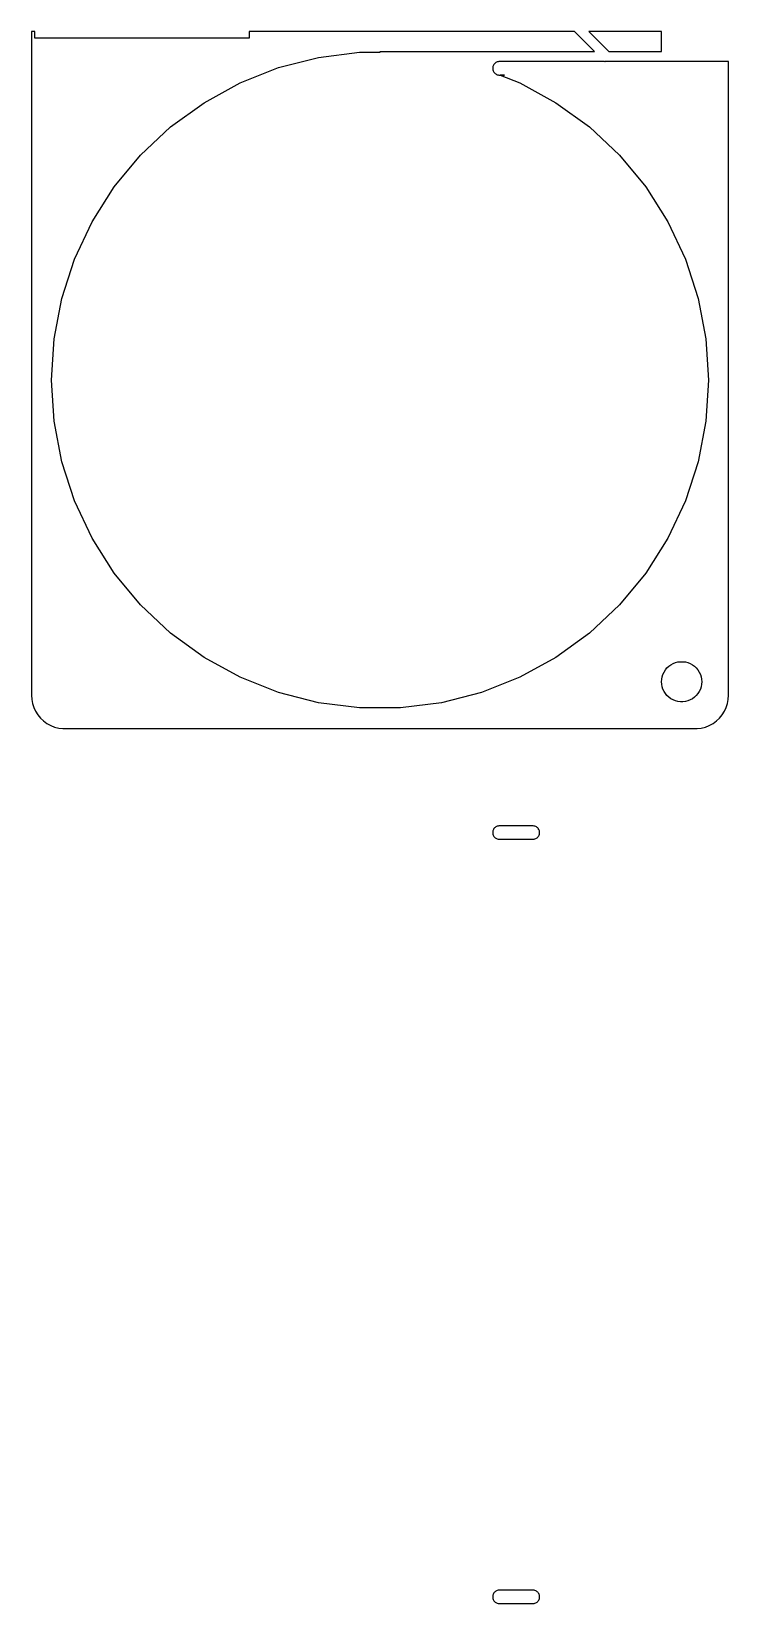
# Model space of a CAD drawing. Header units: metres. Extents: x -52 to 52, y 46 to 280.
import ezdxf

# ---------------------------------------------------------------- set-up
doc = ezdxf.new("R2010")
doc.units = ezdxf.units.M

msp = doc.modelspace()

# ---------------------------------------------------------------- linework, layer by layer
for p, q in [((-51.5, 280), (-52, 280)), ((-52, 280), (-52, 181)), ((-51.5, 279), (-51.5, 280)), ((29.0099, 279.99), (-19.5, 279.99)), ((-19.5, 279.99), (-19.5, 279)), ((32, 277), (29.0099, 279.99)), ((42, 279.99), (31.1312, 279.99)), ((31.1312, 279.99), (34.1213, 277)), ((42, 277), (42, 279.99)), ((-19.5, 279), (-51.5, 279)), ((-9.1817, 276.132), (-3.0767, 276.903)), ((-3.0767, 276.903), (0, 276.903)), ((0, 276.903), (0, 277)), ((0, 277), (32, 277)), ((34.1213, 277), (42, 277)), ((-20.8632, 272.337), (-15.1418, 274.602)), ((-15.1418, 274.602), (-9.1817, 276.132)), ((16.8189, 274.625), (16.811, 274.5)), ((16.811, 274.5), (16.8189, 274.375)), ((16.8424, 274.749), (16.8189, 274.625)), ((16.8189, 274.375), (16.8424, 274.251)), ((16.8812, 274.868), (16.8424, 274.749)), ((16.9347, 274.982), (16.8812, 274.868)), ((17.002, 275.088), (16.9347, 274.982)), ((17.082, 275.185), (17.002, 275.088)), ((17.1736, 275.271), (17.082, 275.185)), ((17.2752, 275.344), (17.1736, 275.271)), ((17.3852, 275.405), (17.2752, 275.344)), ((17.502, 275.451), (17.3852, 275.405)), ((17.6236, 275.482), (17.502, 275.451)), ((17.7482, 275.498), (17.6236, 275.482)), ((18.561, 275.498), (17.7482, 275.498)), ((33.5, 275.5), (18.561, 275.5)), ((18.561, 275.5), (18.561, 275.498)), ((33.5533, 275.447), (33.5, 275.5)), ((33.6066, 275.5), (33.5533, 275.447)), ((51.9685, 275.5), (33.6066, 275.5)), ((52, 275), (51.9685, 275.5)), ((52, 181), (52, 275)), ((-26.2555, 269.372), (-20.8632, 272.337)), ((16.8424, 274.251), (16.8812, 274.132)), ((16.8812, 274.132), (16.9347, 274.018)), ((16.9347, 274.018), (17.002, 273.912)), ((17.002, 273.912), (17.082, 273.815)), ((17.082, 273.815), (17.1736, 273.729)), ((17.1736, 273.729), (17.2752, 273.656)), ((17.2752, 273.656), (17.3852, 273.595)), ((17.3852, 273.595), (17.502, 273.549)), ((17.502, 273.549), (17.6236, 273.518)), ((17.6236, 273.518), (17.7482, 273.502)), ((17.7482, 273.502), (18.561, 273.502)), ((18.561, 273.5), (17.9246, 273.5)), ((17.9246, 273.5), (20.8632, 272.337)), ((18.561, 273.502), (18.561, 273.5)), ((20.8632, 272.337), (26.2555, 269.372)), ((-31.2338, 265.755), (-26.2555, 269.372)), ((26.2555, 269.372), (31.2338, 265.755)), ((-35.7195, 261.543), (-31.2338, 265.755)), ((31.2338, 265.755), (35.7195, 261.543)), ((-39.6418, 256.801), (-35.7195, 261.543)), ((35.7195, 261.543), (39.6418, 256.801)), ((-42.939, 251.606), (-39.6418, 256.801)), ((39.6418, 256.801), (42.939, 251.606)), ((-45.559, 246.038), (-42.939, 251.606)), ((42.939, 251.606), (45.559, 246.038)), ((-47.4606, 240.186), (-45.559, 246.038)), ((45.559, 246.038), (47.4606, 240.186)), ((-48.6136, 234.141), (-47.4606, 240.186)), ((47.4606, 240.186), (48.6136, 234.141)), ((-49, 228), (-48.6136, 234.141)), ((48.6136, 234.141), (49, 228)), ((-48.6136, 221.859), (-49, 228)), ((49, 228), (48.6136, 221.859)), ((-47.4606, 215.814), (-48.6136, 221.859)), ((48.6136, 221.859), (47.4606, 215.814)), ((-45.559, 209.962), (-47.4606, 215.814)), ((47.4606, 215.814), (45.559, 209.962)), ((-42.939, 204.394), (-45.559, 209.962)), ((45.559, 209.962), (42.939, 204.394)), ((-39.6418, 199.199), (-42.939, 204.394)), ((42.939, 204.394), (39.6418, 199.199)), ((-35.7195, 194.457), (-39.6418, 199.199)), ((39.6418, 199.199), (35.7195, 194.457)), ((-31.2338, 190.245), (-35.7195, 194.457)), ((35.7195, 194.457), (31.2338, 190.245)), ((-26.2555, 186.628), (-31.2338, 190.245)), ((31.2338, 190.245), (26.2555, 186.628)), ((-20.8632, 183.663), (-26.2555, 186.628)), ((26.2555, 186.628), (20.8632, 183.663)), ((42.8131, 185.054), (43.0877, 185.312)), ((43.0877, 185.312), (43.3925, 185.533)), ((43.3925, 185.533), (43.7227, 185.714)), ((43.7227, 185.714), (44.0729, 185.853)), ((44.0729, 185.853), (44.4379, 185.947)), ((44.4379, 185.947), (44.8116, 185.994)), ((44.8116, 185.994), (45.1884, 185.994)), ((45.1884, 185.994), (45.5621, 185.947)), ((45.5621, 185.947), (45.927, 185.853)), ((45.927, 185.853), (46.2773, 185.714)), ((46.2773, 185.714), (46.6075, 185.533)), ((46.6075, 185.533), (46.9123, 185.312)), ((46.9123, 185.312), (47.1869, 185.054)), ((-15.1418, 181.398), (-20.8632, 183.663)), ((20.8632, 183.663), (15.1418, 181.398)), ((42, 183), (42.0237, 183.376)), ((42.0237, 182.624), (42, 183)), ((42.0237, 183.376), (42.0942, 183.746)), ((42.0942, 183.746), (42.2107, 184.104)), ((42.2107, 184.104), (42.3711, 184.445)), ((42.3711, 184.445), (42.5729, 184.763)), ((42.5729, 184.763), (42.8131, 185.054)), ((47.1869, 185.054), (47.427, 184.763)), ((47.427, 184.763), (47.6289, 184.445)), ((47.6289, 184.445), (47.7893, 184.104)), ((47.7893, 184.104), (47.9057, 183.746)), ((47.9057, 183.746), (47.9763, 183.376)), ((47.9763, 183.376), (48, 183)), ((48, 183), (47.9763, 182.624)), ((-52, 181), (-51.9606, 180.373)), ((-9.1817, 179.868), (-15.1418, 181.398)), ((15.1418, 181.398), (9.1817, 179.868)), ((42.0942, 182.254), (42.0237, 182.624)), ((42.2107, 181.896), (42.0942, 182.254)), ((42.3711, 181.555), (42.2107, 181.896)), ((42.5729, 181.237), (42.3711, 181.555)), ((42.8131, 180.946), (42.5729, 181.237)), ((43.0877, 180.688), (42.8131, 180.946)), ((43.3925, 180.467), (43.0877, 180.688)), ((46.9123, 180.688), (46.6075, 180.467)), ((47.1869, 180.946), (46.9123, 180.688)), ((47.427, 181.237), (47.1869, 180.946)), ((47.6289, 181.555), (47.427, 181.237)), ((47.7893, 181.896), (47.6289, 181.555)), ((47.9057, 182.254), (47.7893, 181.896)), ((47.9763, 182.624), (47.9057, 182.254)), ((51.9606, 180.373), (52, 181)), ((-51.9606, 180.373), (-51.8429, 179.757)), ((-51.8429, 179.757), (-51.6489, 179.159)), ((-51.6489, 179.159), (-51.3815, 178.591)), ((-51.3815, 178.591), (-51.0451, 178.061)), ((-3.0767, 179.097), (-9.1817, 179.868)), ((3.0767, 179.097), (-3.0767, 179.097)), ((9.1817, 179.868), (3.0767, 179.097)), ((43.7227, 180.286), (43.3925, 180.467)), ((44.0729, 180.147), (43.7227, 180.286)), ((44.4379, 180.053), (44.0729, 180.147)), ((44.8116, 180.006), (44.4379, 180.053)), ((45.1884, 180.006), (44.8116, 180.006)), ((45.5621, 180.053), (45.1884, 180.006)), ((45.927, 180.147), (45.5621, 180.053)), ((46.2773, 180.286), (45.927, 180.147)), ((46.6075, 180.467), (46.2773, 180.286)), ((51.0451, 178.061), (51.3815, 178.591)), ((51.3815, 178.591), (51.6489, 179.159)), ((51.6489, 179.159), (51.8429, 179.757)), ((51.8429, 179.757), (51.9606, 180.373)), ((-51.0451, 178.061), (-50.6448, 177.577)), ((-50.6448, 177.577), (-50.1871, 177.147)), ((-50.1871, 177.147), (-49.6791, 176.778)), ((-49.6791, 176.778), (-49.1289, 176.476)), ((-49.1289, 176.476), (-48.5451, 176.245)), ((-48.5451, 176.245), (-47.9369, 176.089)), ((-47.9369, 176.089), (-47.3139, 176.01)), ((-47.3139, 176.01), (47.3139, 176.01)), ((47.3139, 176.01), (47.9369, 176.089)), ((47.9369, 176.089), (48.5451, 176.245)), ((48.5451, 176.245), (49.1289, 176.476)), ((49.1289, 176.476), (49.6791, 176.778)), ((49.6791, 176.778), (50.1871, 177.147)), ((50.1871, 177.147), (50.6448, 177.577)), ((50.6448, 177.577), (51.0451, 178.061)), ((16.8189, 160.625), (16.811, 160.5)), ((16.811, 160.5), (16.8189, 160.375)), ((16.8424, 160.749), (16.8189, 160.625)), ((16.8189, 160.375), (16.8424, 160.251)), ((16.8812, 160.868), (16.8424, 160.749)), ((16.8424, 160.251), (16.8812, 160.132)), ((16.9347, 160.982), (16.8812, 160.868)), ((16.8812, 160.132), (16.9347, 160.018)), ((17.002, 161.088), (16.9347, 160.982)), ((16.9347, 160.018), (17.002, 159.912)), ((17.082, 161.185), (17.002, 161.088)), ((17.002, 159.912), (17.082, 159.815)), ((17.1736, 161.271), (17.082, 161.185)), ((17.082, 159.815), (17.1736, 159.729)), ((17.2752, 161.344), (17.1736, 161.271)), ((17.1736, 159.729), (17.2752, 159.656)), ((17.3852, 161.405), (17.2752, 161.344)), ((17.2752, 159.656), (17.3852, 159.595)), ((17.502, 161.451), (17.3852, 161.405)), ((17.3852, 159.595), (17.502, 159.549)), ((17.6236, 161.482), (17.502, 161.451)), ((17.502, 159.549), (17.6236, 159.518)), ((17.7482, 161.498), (17.6236, 161.482)), ((17.6236, 159.518), (17.7482, 159.502)), ((22.8738, 161.498), (17.7482, 161.498)), ((17.7482, 159.502), (22.8738, 159.502)), ((22.9984, 161.482), (22.8738, 161.498)), ((22.8738, 159.502), (22.9984, 159.518)), ((23.12, 161.451), (22.9984, 161.482)), ((22.9984, 159.518), (23.12, 159.549)), ((23.2368, 161.405), (23.12, 161.451)), ((23.12, 159.549), (23.2368, 159.595)), ((23.3468, 161.344), (23.2368, 161.405)), ((23.2368, 159.595), (23.3468, 159.656)), ((23.4484, 161.271), (23.3468, 161.344)), ((23.3468, 159.656), (23.4484, 159.729)), ((23.54, 161.185), (23.4484, 161.271)), ((23.4484, 159.729), (23.54, 159.815)), ((23.62, 161.088), (23.54, 161.185)), ((23.54, 159.815), (23.62, 159.912)), ((23.6873, 160.982), (23.62, 161.088)), ((23.62, 159.912), (23.6873, 160.018)), ((23.7408, 160.868), (23.6873, 160.982)), ((23.6873, 160.018), (23.7408, 160.132)), ((23.7796, 160.749), (23.7408, 160.868)), ((23.7408, 160.132), (23.7796, 160.251)), ((23.8031, 160.625), (23.7796, 160.749)), ((23.7796, 160.251), (23.8031, 160.375)), ((23.811, 160.5), (23.8031, 160.625)), ((23.8031, 160.375), (23.811, 160.5)), ((16.9347, 46.9818), (16.8812, 46.8681)), ((17.002, 47.0878), (16.9347, 46.9818)), ((17.082, 47.1845), (17.002, 47.0878)), ((17.1736, 47.2705), (17.082, 47.1845)), ((17.2752, 47.3443), (17.1736, 47.2705)), ((17.3852, 47.4048), (17.2752, 47.3443)), ((17.502, 47.451), (17.3852, 47.4048)), ((17.6236, 47.4823), (17.502, 47.451)), ((17.7482, 47.498), (17.6236, 47.4823)), ((22.8738, 47.498), (17.7482, 47.498)), ((22.9984, 47.4823), (22.8738, 47.498)), ((23.12, 47.451), (22.9984, 47.4823)), ((23.2368, 47.4048), (23.12, 47.451)), ((23.3468, 47.3443), (23.2368, 47.4048)), ((23.4484, 47.2705), (23.3468, 47.3443)), ((23.54, 47.1845), (23.4484, 47.2705)), ((23.62, 47.0878), (23.54, 47.1845)), ((23.6873, 46.9818), (23.62, 47.0878)), ((23.7408, 46.8681), (23.6873, 46.9818)), ((16.8189, 46.6253), (16.811, 46.5)), ((16.811, 46.5), (16.8189, 46.3747)), ((16.8424, 46.7487), (16.8189, 46.6253)), ((16.8189, 46.3747), (16.8424, 46.2513)), ((16.8812, 46.8681), (16.8424, 46.7487)), ((16.8424, 46.2513), (16.8812, 46.1319)), ((16.8812, 46.1319), (16.9347, 46.0182)), ((16.9347, 46.0182), (17.002, 45.9122)), ((17.002, 45.9122), (17.082, 45.8154)), ((17.082, 45.8154), (17.1736, 45.7295)), ((17.1736, 45.7295), (17.2752, 45.6557)), ((17.2752, 45.6557), (17.3852, 45.5952)), ((17.3852, 45.5952), (17.502, 45.5489)), ((17.502, 45.5489), (17.6236, 45.5177)), ((17.6236, 45.5177), (17.7482, 45.502)), ((17.7482, 45.502), (22.8738, 45.502)), ((22.8738, 45.502), (22.9984, 45.5177)), ((22.9984, 45.5177), (23.12, 45.5489)), ((23.12, 45.5489), (23.2368, 45.5952)), ((23.2368, 45.5952), (23.3468, 45.6557)), ((23.3468, 45.6557), (23.4484, 45.7295)), ((23.4484, 45.7295), (23.54, 45.8154)), ((23.54, 45.8154), (23.62, 45.9122)), ((23.62, 45.9122), (23.6873, 46.0182)), ((23.6873, 46.0182), (23.7408, 46.1319)), ((23.7796, 46.7487), (23.7408, 46.8681)), ((23.7408, 46.1319), (23.7796, 46.2513)), ((23.8031, 46.6253), (23.7796, 46.7487)), ((23.7796, 46.2513), (23.8031, 46.3747)), ((23.811, 46.5), (23.8031, 46.6253)), ((23.8031, 46.3747), (23.811, 46.5))]:
    msp.add_line(p, q)

doc.saveas('drawing.dxf')
